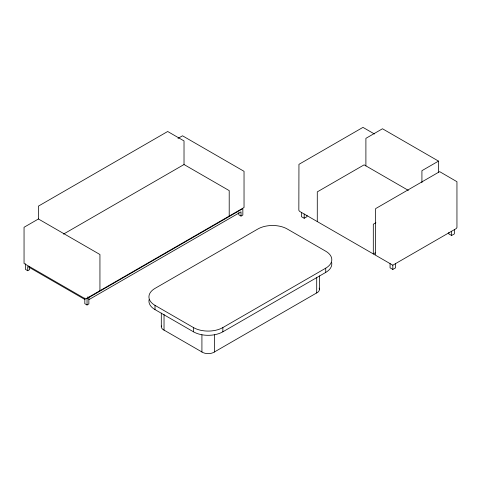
<?xml version="1.0" encoding="UTF-8"?>
<svg xmlns="http://www.w3.org/2000/svg" width="481" height="481" viewBox="0 0 481 481"><rect width="100%" height="100%" fill="white"/><g stroke="black" fill="none" stroke-linecap="round" stroke-linejoin="round"><path stroke-width="0.72" d="M161.375 325.938A8.399 4.852 0 0 0 163.041 329.527L203.054 352.627A8.399 4.852 0 0 0 213.281 352.627L317.694 292.34A8.399 4.852 0 0 0 319.143 288.131M99.94 290.698L99.94 254.509L38.414 218.987L24.05 227.279L24.05 263.468L85.576 298.99L244.035 207.503L244.035 171.314L182.503 135.792L177.994 138.402M63.498 234.109L184.019 164.526L229.209 190.614L229.209 216.065M25.493 263.786L25.493 269.444L27.718 270.725L29.533 269.679L29.533 266.847M88.859 299.681L241.023 211.832L241.023 216.071L242.845 215.025L242.845 208.658L87.037 298.611L87.037 304.978L88.859 303.926L88.859 297.565L87.746 296.921M301.437 212.434L301.437 216.672L304.19 218.266L306.944 216.672L306.944 215.26M438.51 172.294L438.51 161.111L421.921 170.689L421.921 182.618M375.901 222.727L373.304 224.23L373.304 253.926L375.138 252.862M155.014 305.363L193.47 327.567A20.779 12.001 0 0 0 222.859 327.567L325.727 268.176A20.779 12.001 0 0 0 325.727 251.208L287.265 229.004A20.779 12.001 0 0 0 257.876 229.004L155.014 288.396A20.779 12.001 0 0 0 155.014 305.363L155.014 309.602L193.47 331.806A20.779 12.001 0 0 0 222.859 331.806L325.727 272.42A20.779 12.001 0 0 0 331.631 262.367M374.434 133.995L362.969 127.375L298.948 164.334L298.839 210.311L299.597 211.369L392.821 265.193L456.186 228.607L456.95 227.543L456.95 181.704L439.658 171.651L375.637 208.61L375.529 254.587M390.061 263.6L390.061 267.845L392.821 269.432L395.574 267.845L395.574 263.6M448.839 232.491L448.839 233.91L451.599 235.498L454.353 233.91L454.353 229.665M438.51 161.111L382.485 128.764L365.897 138.342L365.897 165.927M408.363 190.386L364.117 164.845L317.28 191.883L317.28 221.579M241.023 216.071L238.804 214.791L238.804 212.668M84.818 299.453L27.718 266.486L27.718 270.725M87.037 304.978L84.818 303.691L84.818 298.034M451.599 231.259L451.599 235.498M392.821 265.193L392.821 269.432M325.727 268.176L325.727 272.42M319.432 275.914L319.432 289.388M316.702 277.272L316.702 292.995M304.19 214.021L304.19 218.266M222.859 327.567L222.859 331.806M214.412 334.836L214.412 352.05M201.918 334.836L201.918 352.05M193.47 327.567L193.47 331.806M184.019 164.526L184.019 140.927L167.683 131.493L38.414 206.127L38.414 218.987M164.033 314.46L164.033 330.176M161.303 313.095L161.303 326.569M155.014 309.602A20.779 12.001 0 0 1 149.104 299.555"/></g></svg>
